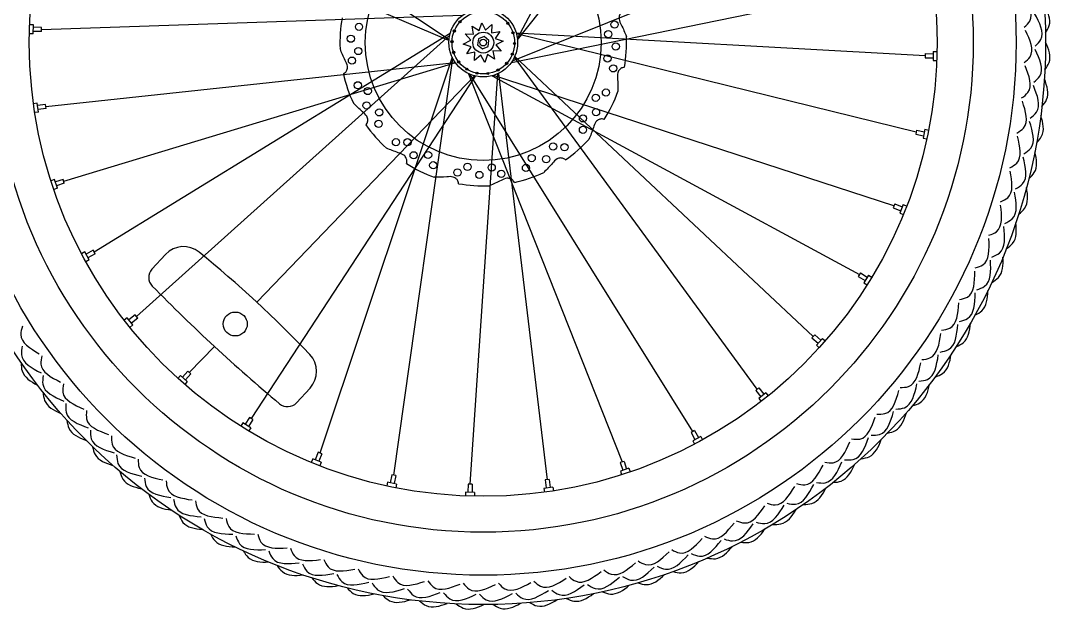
# Model space of a CAD drawing. Header units: millimetres. Extents: x -1429 to 1321, y -166 to 996.
# Drawn here: x 693 to 1321, y -65 to 295 of the extents above; entities that cross this region are included whole.
import ezdxf

# ---------------------------------------------------------------- set-up
doc = ezdxf.new("R2010")
doc.units = ezdxf.units.MM
doc.layers.add('ceco.net 419 bike wheels', color=7, linetype='Continuous')

msp = doc.modelspace()

# ---------------------------------------------------------------- linework, layer by layer
at = {"layer": 'ceco.net 419 bike wheels'}
for p, q in [((1116.07, 510.79), (995.36, 284.35)), ((995.47, 283.4), (1116.72, 436.14)), ((745.41, 423.11), (953.7, 283.43)), ((953.66, 282.99), (724.32, 381.17)), ((1230.27, 366.23), (992.25, 270.35)), ((991.72, 269.56), (1241.08, 320.55)), ((705.37, 289.57), (961.83, 298.26)), ((700.52, 292.47), (698.18, 292.54)), ((700.36, 286.97), (700.52, 292.47)), ((705.41, 290.81), (700.48, 290.95)), ((705.33, 288.33), (705.41, 290.81)), ((968.71, 286.69), (967.73, 291.7)), ((967.73, 291.7), (972.03, 288.95)), ((972.03, 288.95), (973.69, 293.78)), ((973.69, 293.78), (976.03, 289.24)), ((976.03, 289.24), (979.89, 292.59)), ((979.89, 292.59), (979.65, 287.49)), ((700.36, 286.97), (698.02, 287.03)), ((705.33, 288.33), (700.41, 288.48)), ((954.35, 287.1), (737.46, 153.9)), ((763.25, 114.67), (954.12, 286.17)), ((962.43, 280.74), (966.96, 283.08)), ((966.96, 283.08), (963.61, 286.93)), ((963.61, 286.93), (968.71, 286.69)), ((979.65, 287.49), (984.66, 288.47)), ((984.66, 288.47), (981.9, 284.17)), ((981.9, 284.17), (986.73, 282.51)), ((994.7, 287.49), (1243.79, 273.68)), ((1238.32, 227.05), (994.82, 287.07)), ((967.26, 279.08), (962.43, 280.74)), ((964.5, 274.78), (967.26, 279.08)), ((980.45, 276.56), (981.43, 271.55)), ((985.55, 276.32), (980.45, 276.56)), ((986.73, 282.51), (982.2, 280.17)), ((982.2, 280.17), (985.55, 276.32)), ((955.56, 272.82), (875.04, 31.37)), ((920.01, 17.89), (955.98, 271.96)), ((969.51, 275.76), (964.5, 274.78)), ((969.27, 270.66), (969.51, 275.76)), ((973.13, 274.01), (969.27, 270.66)), ((975.47, 269.47), (973.12, 274.01)), ((977.13, 274.3), (975.47, 269.47)), ((981.43, 271.55), (977.13, 274.3)), ((1141.54, 70.29), (993.59, 272.79)), ((993.77, 273.18), (1175.7, 102.49)), ((1243.83, 274.92), (1243.75, 272.44)), ((1243.75, 272.44), (1248.68, 272.29)), ((1243.83, 274.92), (1248.75, 274.77)), ((1248.8, 276.28), (1248.64, 270.78)), ((1248.64, 270.78), (1250.98, 270.71)), ((1248.8, 276.28), (1251.14, 276.21)), ((708.08, 242.7), (957.42, 269.58)), ((957.68, 269.23), (718.89, 197.02)), ((969.6, 261.26), (833.09, 52.46)), ((836.57, 123.32), (969.18, 261.37)), ((965.67, 262.65), (1059.19, 25.93)), ((1102.3, 44.51), (966.55, 262.26)), ((966.63, 12.42), (983.46, 262.64)), ((979.95, 261.36), (1203.75, 140.14)), ((1224.83, 182.08), (980.87, 261.63)), ((983.85, 262.83), (1013.5, 15.13)), ((702.81, 244.71), (700.49, 244.37)), ((703.6, 239.27), (701.28, 238.93)), ((703.6, 239.27), (702.81, 244.71)), ((707.9, 243.93), (703.02, 243.21)), ((708.26, 241.48), (703.38, 240.76)), ((708.26, 241.48), (707.9, 243.93)), ((1238.57, 228.26), (1238.07, 225.84)), ((1238.57, 228.26), (1243.4, 227.26)), ((1243.7, 228.75), (1242.59, 223.36)), ((1243.7, 228.75), (1246, 228.27)), ((1238.07, 225.84), (1242.9, 224.84)), ((1242.59, 223.36), (1244.88, 222.88)), ((713.34, 198.08), (711.12, 197.34)), ((715.07, 192.86), (713.34, 198.08)), ((718.5, 198.19), (713.82, 196.64)), ((719.28, 195.84), (714.6, 194.29)), ((719.28, 195.84), (718.5, 198.19)), ((715.07, 192.86), (712.85, 192.12)), ((1225.29, 183.23), (1224.38, 180.93)), ((1225.29, 183.23), (1229.87, 181.41)), ((1230.43, 182.82), (1228.4, 177.7)), ((1230.43, 182.82), (1232.61, 181.95)), ((1224.38, 180.93), (1228.96, 179.11)), ((1228.4, 177.7), (1230.58, 176.84)), ((731.82, 153.99), (729.76, 152.87)), ((734.43, 149.14), (731.82, 153.99)), ((736.88, 154.99), (732.54, 152.65)), ((738.05, 152.81), (733.71, 150.47)), ((738.05, 152.81), (736.88, 154.99)), ((780.94, 152.46), (772.7, 143.55)), ((734.43, 149.14), (732.37, 148.03)), ((1204.4, 141.19), (1203.1, 139.08)), ((1203.1, 139.08), (1207.29, 136.49)), ((1204.4, 141.19), (1208.59, 138.6)), ((1209.39, 139.89), (1206.5, 135.21)), ((1209.39, 139.89), (1211.38, 138.66)), ((1206.5, 135.21), (1208.49, 133.98)), ((757.67, 113.77), (755.83, 112.32)), ((761.08, 109.45), (757.67, 113.77)), ((762.48, 115.64), (758.61, 112.58)), ((764.01, 113.7), (760.15, 110.64)), ((764.01, 113.7), (762.48, 115.64)), ((761.08, 109.45), (759.24, 108)), ((1176.52, 103.42), (1174.87, 101.57)), ((1174.87, 101.57), (1178.56, 98.29)), ((1176.52, 103.42), (1180.2, 100.14)), ((1181.21, 101.27), (1177.55, 97.16)), ((1181.21, 101.27), (1182.96, 99.71)), ((795.45, 80.51), (810.75, 96.43)), ((1177.55, 97.16), (1179.3, 95.6)), ((790.11, 78.66), (788.56, 76.9)), ((794.22, 74.99), (790.11, 78.66)), ((794.52, 81.33), (791.25, 77.65)), ((796.37, 79.68), (793.09, 76)), ((796.37, 79.68), (794.52, 81.33)), ((794.22, 74.99), (792.67, 73.24)), ((869.03, 70.96), (860.78, 62.05)), ((1142.51, 71.06), (1140.57, 69.52)), ((1140.57, 69.52), (1143.62, 65.65)), ((1142.51, 71.06), (1145.56, 67.19)), ((1146.75, 68.13), (1142.43, 64.72)), ((1142.43, 64.72), (1143.89, 62.88)), ((1146.75, 68.13), (1148.21, 66.29)), ((832.04, 53.11), (829.45, 48.91)), ((834.15, 51.81), (831.56, 47.61)), ((834.15, 51.81), (832.04, 53.11)), ((828.16, 49.71), (826.93, 47.71)), ((832.85, 46.82), (828.16, 49.71)), ((832.85, 46.82), (831.61, 44.82)), ((1103.39, 45.1), (1101.21, 43.92)), ((1103.39, 45.1), (1105.73, 40.76)), ((1101.21, 43.92), (1103.55, 39.58)), ((1107.06, 41.47), (1102.22, 38.86)), ((1102.22, 38.86), (1103.33, 36.8)), ((1107.06, 41.47), (1108.17, 39.41)), ((873.89, 31.83), (872.07, 27.25)), ((876.19, 30.91), (873.89, 31.83)), ((870.66, 27.81), (869.79, 25.63)), ((875.77, 25.77), (870.66, 27.81)), ((876.19, 30.91), (874.37, 26.33)), ((875.77, 25.77), (874.91, 23.59)), ((1060.36, 26.32), (1058.01, 25.54)), ((1058.01, 25.54), (1059.56, 20.86)), ((1060.36, 26.32), (1061.91, 21.64)), ((1063.35, 22.12), (1058.12, 20.39)), ((1058.12, 20.39), (1058.86, 18.16)), ((1063.35, 22.12), (1064.09, 19.89)), ((916.31, 13.62), (915.84, 11.32)), ((921.7, 12.5), (916.31, 13.62)), ((918.79, 18.14), (917.8, 13.31)), ((921.22, 17.63), (918.79, 18.14)), ((921.22, 17.63), (920.22, 12.81)), ((1014.73, 15.3), (1012.28, 14.95)), ((1012.28, 14.95), (1012.99, 10.07)), ((1014.73, 15.3), (1015.44, 10.43)), ((921.7, 12.5), (921.23, 10.2)), ((963.74, 7.57), (963.67, 5.23)), ((969.24, 7.41), (963.74, 7.57)), ((965.4, 12.45), (965.25, 7.52)), ((967.87, 12.38), (965.4, 12.45)), ((967.87, 12.38), (967.73, 7.45)), ((969.24, 7.41), (969.17, 5.06)), ((1016.94, 10.65), (1011.49, 9.85)), ((1011.49, 9.85), (1011.83, 7.53)), ((1016.94, 10.65), (1017.28, 8.33))]:
    msp.add_line(p, q, dxfattribs=at)
msp.add_lwpolyline([(971.66, 283.97), (971.09, 280.27), (974.01, 277.93), (977.5, 279.28), (978.07, 282.98), (975.15, 285.32)], close=True, dxfattribs=at)
for centre, radius in [((974.58, 281.62), 342.61), ((974.58, 281.62), 324.72), ((974.58, 281.62), 298.54), ((974.58, 281.62), 276.61), ((974.58, 281.62), 71.87), ((974.58, 281.62), 20.96), ((974.58, 281.62), 19.04), ((898.86, 291.26), 2.2), ((956.89, 288.66), 0.668), ((960.36, 294.29), 0.668), ((989.52, 293.43), 0.668), ((1050.74, 286.77), 2.2), ((1054.58, 292.62), 2.2), ((893.86, 284.01), 2.2), ((955.55, 282.19), 0.668), ((974.58, 281.62), 6.37), ((974.58, 281.62), 2.02), ((992.66, 287.61), 0.668), ((898.42, 276.48), 2.2), ((993.61, 281.06), 0.668), ((1055.3, 279.24), 2.2), ((894.58, 270.63), 2.2), ((956.5, 275.64), 0.668), ((959.64, 269.82), 0.668), ((992.27, 274.59), 0.668), ((1050.3, 271.99), 2.2), ((964.58, 265.42), 0.668), ((983.61, 264.86), 0.668), ((988.8, 268.96), 0.668), ((1053.79, 265.93), 2.2), ((898.13, 255.61), 2.2), ((970.72, 262.98), 0.668), ((977.33, 262.78), 0.668), ((904.19, 252.1), 2.2), ((1049.36, 251.15), 2.2), ((903.48, 243.33), 2.2), ((1043.11, 248.01), 2.2), ((911.2, 239.09), 2.2), ((1043.29, 239.2), 2.2), ((910.79, 232.1), 2.2), ((1035.34, 235.42), 2.2), ((1035.33, 228.42), 2.2), ((921.38, 220.87), 2.2), ((928.38, 220.86), 2.2), ((1017.12, 218.25), 2.2), ((1024.11, 217.84), 2.2), ((932.16, 212.91), 2.2), ((940.96, 213.1), 2.2), ((944.1, 206.84), 2.2), ((964.95, 205.9), 2.2), ((979.73, 205.47), 2.2), ((1000.59, 205.18), 2.2), ((1004.1, 211.23), 2.2), ((1012.88, 210.53), 2.2), ((958.88, 202.41), 2.2), ((972.2, 200.91), 2.2), ((985.58, 201.62), 2.2), ((823.46, 110.06), 7.3)]:
    msp.add_circle(centre, radius, dxfattribs=at)
for centre, radius, start, end in [((974.58, 281.63), 87.33, 170.08066, 182.49767), ((974.58, 281.63), 87.33, 350.08066, 2.49767), ((974.58, 281.63), 87.33, 192.58066, 204.99767), ((974.58, 281.63), 87.33, 327.58066, 339.99767), ((974.58, 281.63), 87.33, 215.08066, 227.49767), ((974.58, 281.63), 87.33, 305.08066, 317.49767), ((974.58, 281.63), 87.33, 237.58066, 249.99767), ((974.58, 281.63), 87.33, 282.58066, 294.99767), ((974.58, 281.63), 87.33, 260.08066, 272.49767), ((791.95, 142.27), 15, 50.75385, 137.22594), ((329.3, -424.07), 746.29, 43.69802, 50.75385), ((778.2, 138.45), 7.5, 137.22594, 224.50333), ((1566.48, 913.18), 1112.75, 224.50333, 229.94855), ((858.02, 81.15), 15, 317.22594, 43.69802), ((855.28, 67.15), 7.5, 229.94855, 317.22594)]:
    msp.add_arc(centre, radius, start, end, dxfattribs=at)
for points, knots in [([(1304.23, 290.99), (1305.54, 292.21), (1311.04, 297.36), (1306.91, 304.92), (1303.76, 310.69)], [0, 0, 0, 0, 5.072032, 21.445374, 21.445374, 21.445374, 21.445374]), ([(1317.14, 287.49), (1318.11, 288.96), (1321.26, 294.25), (1318.79, 300.1), (1316.43, 304.36)], [1.290026, 1.290026, 1.290026, 1.290026, 6.384144, 19.446481, 19.446481, 19.446481, 19.446481]), ([(1059.82, 300.65), (1059.45, 300.43), (1058.53, 299.89), (1057.43, 298.29), (1057.06, 295.47), (1059.37, 291.27), (1060.84, 287.77), (1061.83, 285.43)], [0, 0, 0, 0, 1.265155, 3.187887, 5.583091, 9.401751, 17.081344, 17.081344, 17.081344, 17.081344]), ([(1310.92, 279.42), (1312.24, 280.73), (1317.62, 286.1), (1313.54, 293.67), (1310.46, 299.4)], [0, 0, 0, 0, 5.278026, 21.651368, 21.651368, 21.651368, 21.651368]), ([(1304.14, 269.41), (1305.52, 270.54), (1311.35, 275.32), (1307.72, 283.14), (1304.95, 289.1)], [0, 0, 0, 0, 5.072032, 21.445374, 21.445374, 21.445374, 21.445374]), ([(889.34, 262.6), (889.71, 262.82), (890.63, 263.36), (891.72, 264.96), (892.1, 267.78), (889.79, 271.98), (888.31, 275.48), (887.33, 277.82)], [0, 0, 0, 0, 1.265155, 3.187887, 5.583091, 9.401751, 17.081344, 17.081344, 17.081344, 17.081344]), ([(1310.06, 257.43), (1311.46, 258.65), (1317.18, 263.66), (1313.6, 271.48), (1310.9, 277.39)], [0, 0, 0, 0, 5.278026, 21.651368, 21.651368, 21.651368, 21.651368]), ([(1316.79, 265.07), (1317.85, 266.48), (1321.34, 271.55), (1319.26, 277.54), (1317.19, 281.95)], [1.290026, 1.290026, 1.290026, 1.290026, 6.384144, 19.446481, 19.446481, 19.446481, 19.446481]), ([(1060.61, 266.58), (1060.19, 266.52), (1059.13, 266.37), (1057.5, 265.31), (1056.08, 262.85), (1056.6, 258.09), (1056.63, 254.29), (1056.65, 251.75)], [0, 0, 0, 0, 1.265155, 3.187887, 5.583091, 9.401751, 17.081344, 17.081344, 17.081344, 17.081344]), ([(1302.63, 247.88), (1304.08, 248.92), (1310.22, 253.31), (1307.11, 261.34), (1304.74, 267.48)], [0, 0, 0, 0, 5.072032, 21.445374, 21.445374, 21.445374, 21.445374]), ([(1314.97, 242.72), (1316.13, 244.06), (1319.94, 248.89), (1318.26, 255.01), (1316.47, 259.54)], [1.290026, 1.290026, 1.290026, 1.290026, 6.384144, 19.446481, 19.446481, 19.446481, 19.446481]), ([(1307.76, 235.54), (1309.23, 236.67), (1315.27, 241.29), (1312.21, 249.33), (1309.9, 255.4)], [0, 0, 0, 0, 5.278026, 21.651368, 21.651368, 21.651368, 21.651368]), ([(1299.72, 226.49), (1301.24, 227.44), (1307.65, 231.42), (1305.07, 239.64), (1303.1, 245.92)], [0, 0, 0, 0, 5.072032, 21.445374, 21.445374, 21.445374, 21.445374]), ([(903.11, 231.43), (903.37, 231.77), (904.01, 232.62), (904.41, 234.52), (903.68, 237.27), (899.94, 240.27), (897.23, 242.94), (895.43, 244.72)], [0, 0, 0, 0, 1.265155, 3.187887, 5.583091, 9.401751, 17.081344, 17.081344, 17.081344, 17.081344]), ([(1048.3, 234.8), (1047.89, 234.91), (1046.86, 235.18), (1044.95, 234.82), (1042.69, 233.09), (1041.35, 228.49), (1039.92, 224.97), (1038.97, 222.62)], [0, 0, 0, 0, 1.265155, 3.187887, 5.583091, 9.401751, 17.081344, 17.081344, 17.081344, 17.081344]), ([(1304.03, 213.85), (1305.58, 214.88), (1311.9, 219.09), (1309.38, 227.31), (1307.47, 233.53)], [0, 0, 0, 0, 5.278026, 21.651368, 21.651368, 21.651368, 21.651368]), ([(1311.7, 220.55), (1312.94, 221.8), (1317.06, 226.38), (1315.78, 232.59), (1314.3, 237.23)], [1.290026, 1.290026, 1.290026, 1.290026, 6.384144, 19.446481, 19.446481, 19.446481, 19.446481]), ([(1295.42, 205.35), (1297, 206.19), (1303.65, 209.74), (1301.62, 218.11), (1300.06, 224.51)], [0, 0, 0, 0, 5.072032, 21.445374, 21.445374, 21.445374, 21.445374]), ([(927.76, 207.9), (927.87, 208.31), (928.13, 209.35), (927.78, 211.25), (926.05, 213.52), (921.45, 214.85), (917.93, 216.28), (915.57, 217.24)], [0, 0, 0, 0, 1.265155, 3.187887, 5.583091, 9.401751, 17.081344, 17.081344, 17.081344, 17.081344]), ([(1306.98, 198.63), (1308.3, 199.8), (1312.72, 204.1), (1311.85, 210.38), (1310.67, 215.11)], [1.290026, 1.290026, 1.290026, 1.290026, 6.384144, 19.446481, 19.446481, 19.446481, 19.446481]), ([(1024.77, 210.16), (1024.43, 210.41), (1023.58, 211.06), (1021.68, 211.45), (1018.93, 210.72), (1015.94, 206.98), (1013.27, 204.28), (1011.49, 202.47)], [0, 0, 0, 0, 1.265155, 3.187887, 5.583091, 9.401751, 17.081344, 17.081344, 17.081344, 17.081344]), ([(1298.89, 192.45), (1300.5, 193.37), (1307.09, 197.16), (1305.11, 205.53), (1303.61, 211.86)], [0, 0, 0, 0, 5.278026, 21.651368, 21.651368, 21.651368, 21.651368]), ([(1289.75, 184.53), (1291.37, 185.26), (1298.24, 188.37), (1296.76, 196.86), (1295.63, 203.34)], [0, 0, 0, 0, 5.072032, 21.445374, 21.445374, 21.445374, 21.445374]), ([(959.54, 195.6), (959.48, 196.02), (959.33, 197.08), (958.27, 198.7), (955.8, 200.13), (951.04, 199.6), (947.24, 199.58), (944.71, 199.56)], [0, 0, 0, 0, 1.265155, 3.187887, 5.583091, 9.401751, 17.081344, 17.081344, 17.081344, 17.081344]), ([(993.6, 196.39), (993.39, 196.75), (992.84, 197.68), (991.25, 198.77), (988.42, 199.15), (984.22, 196.84), (980.72, 195.36), (978.39, 194.37)], [0, 0, 0, 0, 1.265155, 3.187887, 5.583091, 9.401751, 17.081344, 17.081344, 17.081344, 17.081344]), ([(1292.37, 171.43), (1294.03, 172.24), (1300.86, 175.6), (1299.43, 184.08), (1298.34, 190.49)], [0, 0, 0, 0, 5.278026, 21.651368, 21.651368, 21.651368, 21.651368]), ([(1300.84, 177.07), (1302.24, 178.15), (1306.92, 182.15), (1306.46, 188.47), (1305.6, 193.27)], [1.290026, 1.290026, 1.290026, 1.290026, 6.384144, 19.446481, 19.446481, 19.446481, 19.446481]), ([(1282.72, 164.12), (1284.39, 164.75), (1291.45, 167.4), (1290.53, 175.97), (1289.82, 182.51)], [0, 0, 0, 0, 5.072032, 21.445374, 21.445374, 21.445374, 21.445374]), ([(1293.3, 155.95), (1294.77, 156.94), (1299.7, 160.62), (1299.66, 166.97), (1299.11, 171.81)], [1.290026, 1.290026, 1.290026, 1.290026, 6.384144, 19.446481, 19.446481, 19.446481, 19.446481]), ([(1284.48, 150.88), (1286.19, 151.58), (1293.22, 154.48), (1292.35, 163.04), (1291.69, 169.51)], [0, 0, 0, 0, 5.278026, 21.651368, 21.651368, 21.651368, 21.651368]), ([(1274.38, 144.22), (1276.08, 144.74), (1283.3, 146.92), (1282.94, 155.53), (1282.67, 162.1)], [0, 0, 0, 0, 5.072032, 21.445374, 21.445374, 21.445374, 21.445374]), ([(1284.4, 135.37), (1285.93, 136.27), (1291.09, 139.62), (1291.47, 145.95), (1291.23, 150.82)], [1.290026, 1.290026, 1.290026, 1.290026, 6.384144, 19.446481, 19.446481, 19.446481, 19.446481]), ([(1275.27, 130.89), (1277.02, 131.48), (1284.23, 133.92), (1283.91, 142.51), (1283.68, 149.01)], [0, 0, 0, 0, 5.278026, 21.651368, 21.651368, 21.651368, 21.651368]), ([(1264.75, 124.91), (1266.49, 125.31), (1273.83, 127.02), (1274.04, 135.63), (1274.19, 142.21)], [0, 0, 0, 0, 5.072032, 21.445374, 21.445374, 21.445374, 21.445374]), ([(1264.76, 111.55), (1266.55, 112.02), (1273.9, 113.98), (1274.15, 122.58), (1274.34, 129.08)], [0, 0, 0, 0, 5.278026, 21.651368, 21.651368, 21.651368, 21.651368]), ([(1274.17, 115.42), (1275.75, 116.22), (1281.13, 119.22), (1281.91, 125.52), (1282, 130.39)], [1.290026, 1.290026, 1.290026, 1.290026, 6.384144, 19.446481, 19.446481, 19.446481, 19.446481]), ([(1253.88, 106.26), (1255.64, 106.55), (1263.08, 107.78), (1263.85, 116.36), (1264.43, 122.91)], [0, 0, 0, 0, 5.072032, 21.445374, 21.445374, 21.445374, 21.445374]), ([(693.77, 108.69), (693.25, 106.98), (691.06, 99.77), (698.42, 95.28), (704.04, 91.86)], [0, 0, 0, 0, 5.072032, 21.445374, 21.445374, 21.445374, 21.445374]), ([(1253.02, 92.93), (1254.84, 93.29), (1262.3, 94.76), (1263.11, 103.32), (1263.73, 109.8)], [0, 0, 0, 0, 5.278026, 21.651368, 21.651368, 21.651368, 21.651368]), ([(1262.66, 96.19), (1264.29, 96.87), (1269.85, 99.52), (1271.05, 105.75), (1271.45, 110.6)], [1.290026, 1.290026, 1.290026, 1.290026, 6.384144, 19.446481, 19.446481, 19.446481, 19.446481]), ([(1241.81, 88.37), (1243.59, 88.55), (1251.09, 89.28), (1252.42, 97.8), (1253.43, 104.3)], [0, 0, 0, 0, 5.072032, 21.445374, 21.445374, 21.445374, 21.445374]), ([(693.7, 96.59), (693.33, 94.77), (691.84, 87.32), (699.44, 83.29), (705.18, 80.24)], [0, 0, 0, 0, 5.278026, 21.651368, 21.651368, 21.651368, 21.651368]), ([(705.68, 90.7), (705.28, 88.96), (703.56, 81.61), (711.2, 77.62), (717.03, 74.57)], [0, 0, 0, 0, 5.072032, 21.445374, 21.445374, 21.445374, 21.445374]), ([(1240.08, 75.12), (1241.92, 75.36), (1249.46, 76.35), (1250.83, 84.84), (1251.87, 91.26)], [0, 0, 0, 0, 5.278026, 21.651368, 21.651368, 21.651368, 21.651368]), ([(1249.92, 77.74), (1251.59, 78.32), (1257.31, 80.6), (1258.91, 86.74), (1259.63, 91.55)], [1.290026, 1.290026, 1.290026, 1.290026, 6.384144, 19.446481, 19.446481, 19.446481, 19.446481]), ([(693.01, 86.44), (693.02, 84.67), (693.34, 78.52), (698.64, 75.03), (702.97, 72.8)], [1.290026, 1.290026, 1.290026, 1.290026, 6.384144, 19.446481, 19.446481, 19.446481, 19.446481]), ([(1228.6, 71.31), (1230.38, 71.37), (1237.92, 71.61), (1239.8, 80.02), (1241.24, 86.44)], [0, 0, 0, 0, 5.072032, 21.445374, 21.445374, 21.445374, 21.445374]), ([(706.4, 78.62), (706.16, 76.78), (705.15, 69.24), (713, 65.72), (718.93, 63.06)], [0, 0, 0, 0, 5.278026, 21.651368, 21.651368, 21.651368, 21.651368]), ([(718.75, 73.52), (718.46, 71.76), (717.23, 64.32), (725.11, 60.83), (731.12, 58.17)], [0, 0, 0, 0, 5.072032, 21.445374, 21.445374, 21.445374, 21.445374]), ([(1214.3, 55.14), (1216.08, 55.09), (1223.62, 54.84), (1226.05, 63.1), (1227.9, 69.42)], [0, 0, 0, 0, 5.072032, 21.445374, 21.445374, 21.445374, 21.445374]), ([(1226.01, 58.2), (1227.86, 58.32), (1235.45, 58.81), (1237.37, 67.19), (1238.82, 73.53)], [0, 0, 0, 0, 5.278026, 21.651368, 21.651368, 21.651368, 21.651368]), ([(1235.99, 60.17), (1237.7, 60.64), (1243.56, 62.54), (1245.55, 68.56), (1246.59, 73.32)], [1.290026, 1.290026, 1.290026, 1.290026, 6.384144, 19.446481, 19.446481, 19.446481, 19.446481]), ([(706.38, 68.44), (706.51, 66.68), (707.23, 60.56), (712.74, 57.43), (717.21, 55.48)], [1.290026, 1.290026, 1.290026, 1.290026, 6.384144, 19.446481, 19.446481, 19.446481, 19.446481]), ([(720.25, 61.51), (720.13, 59.66), (719.62, 52.07), (727.68, 49.07), (733.77, 46.8)], [0, 0, 0, 0, 5.278026, 21.651368, 21.651368, 21.651368, 21.651368]), ([(732.91, 57.23), (732.73, 55.46), (731.99, 47.95), (740.08, 44.99), (746.26, 42.73)], [0, 0, 0, 0, 5.072032, 21.445374, 21.445374, 21.445374, 21.445374]), ([(1210.86, 42.24), (1212.71, 42.23), (1220.31, 42.22), (1222.78, 50.46), (1224.65, 56.69)], [0, 0, 0, 0, 5.278026, 21.651368, 21.651368, 21.651368, 21.651368]), ([(720.9, 51.35), (721.14, 49.6), (722.26, 43.55), (727.97, 40.78), (732.55, 39.13)], [1.290026, 1.290026, 1.290026, 1.290026, 6.384144, 19.446481, 19.446481, 19.446481, 19.446481]), ([(1198.97, 39.95), (1200.75, 39.78), (1208.26, 39.03), (1211.22, 47.12), (1213.48, 53.3)], [0, 0, 0, 0, 5.072032, 21.445374, 21.445374, 21.445374, 21.445374]), ([(1220.95, 43.55), (1222.68, 43.9), (1228.65, 45.42), (1231.04, 51.29), (1232.38, 55.97)], [1.290026, 1.290026, 1.290026, 1.290026, 6.384144, 19.446481, 19.446481, 19.446481, 19.446481]), ([(735.19, 45.35), (735.19, 43.49), (735.18, 35.89), (743.42, 33.42), (749.65, 31.56)], [0, 0, 0, 0, 5.278026, 21.651368, 21.651368, 21.651368, 21.651368]), ([(748.1, 41.9), (748.04, 40.12), (747.79, 32.58), (756.06, 30.16), (762.37, 28.31)], [0, 0, 0, 0, 5.072032, 21.445374, 21.445374, 21.445374, 21.445374]), ([(1182.69, 25.79), (1184.45, 25.5), (1191.89, 24.27), (1195.37, 32.15), (1198.03, 38.17)], [0, 0, 0, 0, 5.072032, 21.445374, 21.445374, 21.445374, 21.445374]), ([(1194.69, 27.3), (1196.54, 27.17), (1204.13, 26.66), (1207.13, 34.72), (1209.4, 40.82)], [0, 0, 0, 0, 5.278026, 21.651368, 21.651368, 21.651368, 21.651368]), ([(1204.85, 27.94), (1206.6, 28.18), (1212.66, 29.3), (1215.42, 35.01), (1217.07, 39.6)], [1.290026, 1.290026, 1.290026, 1.290026, 6.384144, 19.446481, 19.446481, 19.446481, 19.446481]), ([(736.5, 35.26), (736.86, 33.52), (738.37, 27.55), (744.25, 25.17), (748.93, 23.82)], [1.290026, 1.290026, 1.290026, 1.290026, 6.384144, 19.446481, 19.446481, 19.446481, 19.446481]), ([(751.16, 30.2), (751.28, 28.35), (751.76, 20.76), (760.15, 18.84), (766.48, 17.38)], [0, 0, 0, 0, 5.278026, 21.651368, 21.651368, 21.651368, 21.651368]), ([(764.26, 27.61), (764.32, 25.82), (764.57, 18.28), (772.97, 16.4), (779.39, 14.97)], [0, 0, 0, 0, 5.072032, 21.445374, 21.445374, 21.445374, 21.445374]), ([(1177.59, 13.44), (1179.43, 13.2), (1186.96, 12.2), (1190.49, 20.04), (1193.15, 25.98)], [0, 0, 0, 0, 5.278026, 21.651368, 21.651368, 21.651368, 21.651368]), ([(753.13, 20.21), (753.59, 18.51), (755.49, 12.65), (761.51, 10.65), (766.27, 9.62)], [1.290026, 1.290026, 1.290026, 1.290026, 6.384144, 19.446481, 19.446481, 19.446481, 19.446481]), ([(1165.51, 12.73), (1167.25, 12.32), (1174.59, 10.61), (1178.58, 18.24), (1181.63, 24.07)], [0, 0, 0, 0, 5.072032, 21.445374, 21.445374, 21.445374, 21.445374]), ([(1187.77, 13.43), (1189.53, 13.55), (1195.65, 14.27), (1198.78, 19.79), (1200.72, 24.26)], [1.290026, 1.290026, 1.290026, 1.290026, 6.384144, 19.446481, 19.446481, 19.446481, 19.446481]), ([(768.08, 16.12), (768.32, 14.29), (769.3, 6.74), (777.79, 5.37), (784.21, 4.34)], [0, 0, 0, 0, 5.278026, 21.651368, 21.651368, 21.651368, 21.651368]), ([(781.33, 14.39), (781.5, 12.62), (782.24, 5.11), (790.75, 3.79), (797.25, 2.77)], [0, 0, 0, 0, 5.072032, 21.445374, 21.445374, 21.445374, 21.445374]), ([(770.7, 6.29), (771.28, 4.62), (773.55, -1.1), (779.69, -2.7), (784.51, -3.42)], [1.290026, 1.290026, 1.290026, 1.290026, 6.384144, 19.446481, 19.446481, 19.446481, 19.446481]), ([(1147.51, 0.82), (1149.22, 0.3), (1156.44, -1.89), (1160.92, 5.47), (1164.34, 11.08)], [0, 0, 0, 0, 5.072032, 21.445374, 21.445374, 21.445374, 21.445374]), ([(1159.61, 0.74), (1161.43, 0.38), (1168.89, -1.12), (1172.91, 6.48), (1175.96, 12.23)], [0, 0, 0, 0, 5.278026, 21.651368, 21.651368, 21.651368, 21.651368]), ([(1169.77, 0.06), (1171.54, 0.07), (1177.69, 0.39), (1181.17, 5.68), (1183.4, 10.02)], [1.290026, 1.290026, 1.290026, 1.290026, 6.384144, 19.446481, 19.446481, 19.446481, 19.446481]), ([(785.89, 3.19), (786.25, 1.37), (787.72, -6.09), (796.28, -6.91), (802.75, -7.52)], [0, 0, 0, 0, 5.278026, 21.651368, 21.651368, 21.651368, 21.651368]), ([(799.22, 2.33), (799.51, 0.57), (800.73, -6.88), (809.32, -7.64), (815.87, -8.23)], [0, 0, 0, 0, 5.072032, 21.445374, 21.445374, 21.445374, 21.445374]), ([(1128.78, -9.89), (1130.45, -10.52), (1137.51, -13.18), (1142.46, -6.13), (1146.24, -0.75)], [0, 0, 0, 0, 5.072032, 21.445374, 21.445374, 21.445374, 21.445374]), ([(1140.85, -10.76), (1142.64, -11.24), (1149.98, -13.22), (1154.49, -5.9), (1157.91, -0.37)], [0, 0, 0, 0, 5.278026, 21.651368, 21.651368, 21.651368, 21.651368]), ([(1150.93, -12.11), (1152.7, -12.21), (1158.86, -12.29), (1162.68, -7.24), (1165.19, -3.06)], [1.290026, 1.290026, 1.290026, 1.290026, 6.384144, 19.446481, 19.446481, 19.446481, 19.446481]), ([(789.14, -6.46), (789.83, -8.09), (792.48, -13.65), (798.7, -14.84), (803.56, -15.24)], [1.290026, 1.290026, 1.290026, 1.290026, 6.384144, 19.446481, 19.446481, 19.446481, 19.446481]), ([(804.5, -8.56), (804.98, -10.35), (806.94, -17.7), (815.53, -17.95), (822.03, -18.14)], [0, 0, 0, 0, 5.278026, 21.651368, 21.651368, 21.651368, 21.651368]), ([(817.86, -8.54), (818.27, -10.28), (819.98, -17.63), (828.59, -17.83), (835.17, -17.99)], [0, 0, 0, 0, 5.072032, 21.445374, 21.445374, 21.445374, 21.445374]), ([(1109.38, -19.35), (1111.01, -20.09), (1117.88, -23.21), (1123.28, -16.49), (1127.41, -11.37)], [0, 0, 0, 0, 5.072032, 21.445374, 21.445374, 21.445374, 21.445374]), ([(1121.37, -21.01), (1123.12, -21.61), (1130.32, -24.06), (1135.3, -17.05), (1139.07, -11.75)], [0, 0, 0, 0, 5.278026, 21.651368, 21.651368, 21.651368, 21.651368]), ([(808.38, -17.97), (809.17, -19.55), (812.18, -24.92), (818.47, -25.71), (823.34, -25.79)], [1.290026, 1.290026, 1.290026, 1.290026, 6.384144, 19.446481, 19.446481, 19.446481, 19.446481]), ([(837.17, -18.17), (837.69, -19.88), (839.88, -27.1), (848.49, -26.74), (855.06, -26.46)], [0, 0, 0, 0, 5.072032, 21.445374, 21.445374, 21.445374, 21.445374]), ([(1131.35, -23.01), (1133.1, -23.23), (1139.24, -23.72), (1143.39, -18.92), (1146.17, -14.92)], [1.290026, 1.290026, 1.290026, 1.290026, 6.384144, 19.446481, 19.446481, 19.446481, 19.446481]), ([(823.85, -19.06), (824.44, -20.82), (826.87, -28.02), (835.47, -27.71), (841.97, -27.47)], [0, 0, 0, 0, 5.278026, 21.651368, 21.651368, 21.651368, 21.651368]), ([(1089.41, -27.52), (1090.98, -28.37), (1097.63, -31.92), (1103.46, -25.58), (1107.92, -20.74)], [0, 0, 0, 0, 5.072032, 21.445374, 21.445374, 21.445374, 21.445374]), ([(1101.26, -29.96), (1102.97, -30.67), (1109.99, -33.59), (1115.43, -26.93), (1119.53, -21.88)], [0, 0, 0, 0, 5.278026, 21.651368, 21.651368, 21.651368, 21.651368]), ([(828.33, -28.2), (829.22, -29.72), (832.57, -34.89), (838.91, -35.26), (843.77, -35.03)], [1.290026, 1.290026, 1.290026, 1.290026, 6.384144, 19.446481, 19.446481, 19.446481, 19.446481]), ([(843.83, -28.28), (844.54, -29.99), (847.44, -37.02), (856, -36.15), (862.47, -35.49)], [0, 0, 0, 0, 5.278026, 21.651368, 21.651368, 21.651368, 21.651368]), ([(857.08, -26.52), (857.7, -28.19), (860.36, -35.25), (868.93, -34.33), (875.47, -33.62)], [0, 0, 0, 0, 5.072032, 21.445374, 21.445374, 21.445374, 21.445374]), ([(1068.94, -34.37), (1070.46, -35.32), (1076.86, -39.3), (1083.1, -33.35), (1087.86, -28.81)], [0, 0, 0, 0, 5.072032, 21.445374, 21.445374, 21.445374, 21.445374]), ([(1080.61, -37.58), (1082.27, -38.4), (1089.09, -41.77), (1094.94, -35.48), (1099.37, -30.71)], [0, 0, 0, 0, 5.278026, 21.651368, 21.651368, 21.651368, 21.651368]), ([(1111.09, -32.61), (1112.82, -32.95), (1118.92, -33.83), (1123.37, -29.32), (1126.4, -25.5)], [1.290026, 1.290026, 1.290026, 1.290026, 6.384144, 19.446481, 19.446481, 19.446481, 19.446481]), ([(848.91, -37.1), (849.9, -38.56), (853.58, -43.5), (859.92, -43.46), (864.76, -42.9)], [1.290026, 1.290026, 1.290026, 1.290026, 6.384144, 19.446481, 19.446481, 19.446481, 19.446481]), ([(864.38, -36.16), (865.2, -37.83), (868.55, -44.65), (877.03, -43.22), (883.45, -42.14)], [0, 0, 0, 0, 5.278026, 21.651368, 21.651368, 21.651368, 21.651368]), ([(877.48, -33.54), (878.22, -35.17), (881.33, -42.04), (889.82, -40.56), (896.3, -39.43)], [0, 0, 0, 0, 5.072032, 21.445374, 21.445374, 21.445374, 21.445374]), ([(1048.07, -39.87), (1049.52, -40.91), (1055.65, -45.3), (1062.26, -39.78), (1067.31, -35.56)], [0, 0, 0, 0, 5.072032, 21.445374, 21.445374, 21.445374, 21.445374]), ([(1090.24, -40.87), (1091.95, -41.31), (1097.98, -42.6), (1102.72, -38.38), (1105.99, -34.78)], [1.290026, 1.290026, 1.290026, 1.290026, 6.384144, 19.446481, 19.446481, 19.446481, 19.446481]), ([(885.4, -42.69), (886.33, -44.3), (890.12, -50.89), (898.49, -48.91), (904.82, -47.41)], [0, 0, 0, 0, 5.278026, 21.651368, 21.651368, 21.651368, 21.651368]), ([(898.3, -39.22), (899.14, -40.79), (902.7, -47.45), (911.07, -45.41), (917.46, -43.86)], [0, 0, 0, 0, 5.072032, 21.445374, 21.445374, 21.445374, 21.445374]), ([(919.45, -43.52), (920.39, -45.04), (924.37, -51.44), (932.59, -48.87), (938.87, -46.9)], [0, 0, 0, 0, 5.072032, 21.445374, 21.445374, 21.445374, 21.445374]), ([(1026.89, -43.99), (1028.27, -45.12), (1034.1, -49.91), (1041.06, -44.82), (1046.37, -40.94)], [0, 0, 0, 0, 5.072032, 21.445374, 21.445374, 21.445374, 21.445374]), ([(1059.51, -43.83), (1061.11, -44.76), (1067.69, -48.57), (1073.95, -42.67), (1078.68, -38.21)], [0, 0, 0, 0, 5.278026, 21.651368, 21.651368, 21.651368, 21.651368]), ([(1068.9, -47.74), (1070.58, -48.3), (1076.51, -49.97), (1081.51, -46.08), (1085.02, -42.69)], [1.290026, 1.290026, 1.290026, 1.290026, 6.384144, 19.446481, 19.446481, 19.446481, 19.446481]), ([(870.02, -44.64), (871.11, -46.03), (875.1, -50.72), (881.43, -50.26), (886.22, -49.39)], [1.290026, 1.290026, 1.290026, 1.290026, 6.384144, 19.446481, 19.446481, 19.446481, 19.446481]), ([(906.8, -47.83), (907.83, -49.37), (912.05, -55.7), (920.27, -53.18), (926.49, -51.27)], [0, 0, 0, 0, 5.278026, 21.651368, 21.651368, 21.651368, 21.651368]), ([(940.83, -46.43), (941.87, -47.88), (946.26, -54.01), (954.3, -50.9), (960.43, -48.53)], [0, 0, 0, 0, 5.072032, 21.445374, 21.445374, 21.445374, 21.445374]), ([(962.36, -47.93), (963.49, -49.31), (968.28, -55.15), (976.09, -51.52), (982.06, -48.75)], [0, 0, 0, 0, 5.072032, 21.445374, 21.445374, 21.445374, 21.445374]), ([(983.94, -48.03), (985.16, -49.33), (990.32, -54.84), (997.88, -50.71), (1003.65, -47.55)], [0, 0, 0, 0, 5.072032, 21.445374, 21.445374, 21.445374, 21.445374]), ([(1005.48, -46.71), (1006.78, -47.93), (1012.29, -53.09), (1019.56, -48.47), (1025.12, -44.95)], [0, 0, 0, 0, 5.072032, 21.445374, 21.445374, 21.445374, 21.445374]), ([(1016.3, -52.13), (1017.77, -53.26), (1023.8, -57.9), (1030.77, -52.87), (1036.04, -49.06)], [0, 0, 0, 0, 5.278026, 21.651368, 21.651368, 21.651368, 21.651368]), ([(1038.04, -48.69), (1039.58, -49.72), (1045.9, -53.95), (1052.52, -48.47), (1057.54, -44.33)], [0, 0, 0, 0, 5.278026, 21.651368, 21.651368, 21.651368, 21.651368]), ([(1047.16, -53.21), (1048.8, -53.87), (1054.6, -55.93), (1059.85, -52.37), (1063.57, -49.22)], [1.290026, 1.290026, 1.290026, 1.290026, 6.384144, 19.446481, 19.446481, 19.446481, 19.446481]), ([(891.58, -50.78), (892.76, -52.1), (897.05, -56.51), (903.33, -55.64), (908.06, -54.46)], [1.290026, 1.290026, 1.290026, 1.290026, 6.384144, 19.446481, 19.446481, 19.446481, 19.446481]), ([(913.5, -55.49), (914.76, -56.74), (919.33, -60.86), (925.54, -59.58), (930.18, -58.09)], [1.290026, 1.290026, 1.290026, 1.290026, 6.384144, 19.446481, 19.446481, 19.446481, 19.446481]), ([(928.5, -51.56), (929.62, -53.03), (934.24, -59.07), (942.28, -56.01), (948.36, -53.7)], [0, 0, 0, 0, 5.278026, 21.651368, 21.651368, 21.651368, 21.651368]), ([(950.39, -53.86), (951.61, -55.25), (956.61, -60.98), (964.43, -57.4), (970.35, -54.7)], [0, 0, 0, 0, 5.278026, 21.651368, 21.651368, 21.651368, 21.651368]), ([(972.38, -54.72), (973.69, -56.03), (979.06, -61.42), (986.63, -57.34), (992.35, -54.25)], [0, 0, 0, 0, 5.278026, 21.651368, 21.651368, 21.651368, 21.651368]), ([(994.38, -54.14), (995.77, -55.37), (1001.48, -60.39), (1008.77, -55.82), (1014.28, -52.37)], [0, 0, 0, 0, 5.278026, 21.651368, 21.651368, 21.651368, 21.651368]), ([(1025.11, -57.24), (1026.7, -58.01), (1032.35, -60.44), (1037.82, -57.23), (1041.74, -54.33)], [1.290026, 1.290026, 1.290026, 1.290026, 6.384144, 19.446481, 19.446481, 19.446481, 19.446481]), ([(935.68, -58.77), (937.02, -59.92), (941.85, -63.74), (947.97, -62.06), (952.5, -60.27)], [1.290026, 1.290026, 1.290026, 1.290026, 6.384144, 19.446481, 19.446481, 19.446481, 19.446481]), ([(958.03, -60.58), (959.43, -61.65), (964.51, -65.14), (970.5, -63.06), (974.91, -60.98)], [1.290026, 1.290026, 1.290026, 1.290026, 6.384144, 19.446481, 19.446481, 19.446481, 19.446481]), ([(980.44, -60.93), (981.92, -61.9), (987.21, -65.06), (993.05, -62.59), (997.31, -60.23)], [1.290026, 1.290026, 1.290026, 1.290026, 6.384144, 19.446481, 19.446481, 19.446481, 19.446481]), ([(1002.83, -59.81), (1004.37, -60.69), (1009.86, -63.49), (1015.53, -60.64), (1019.62, -58.01)], [1.290026, 1.290026, 1.290026, 1.290026, 6.384144, 19.446481, 19.446481, 19.446481, 19.446481])]:
    msp.add_open_spline(points, degree=3, knots=knots, dxfattribs=at)

doc.saveas('drawing.dxf')
